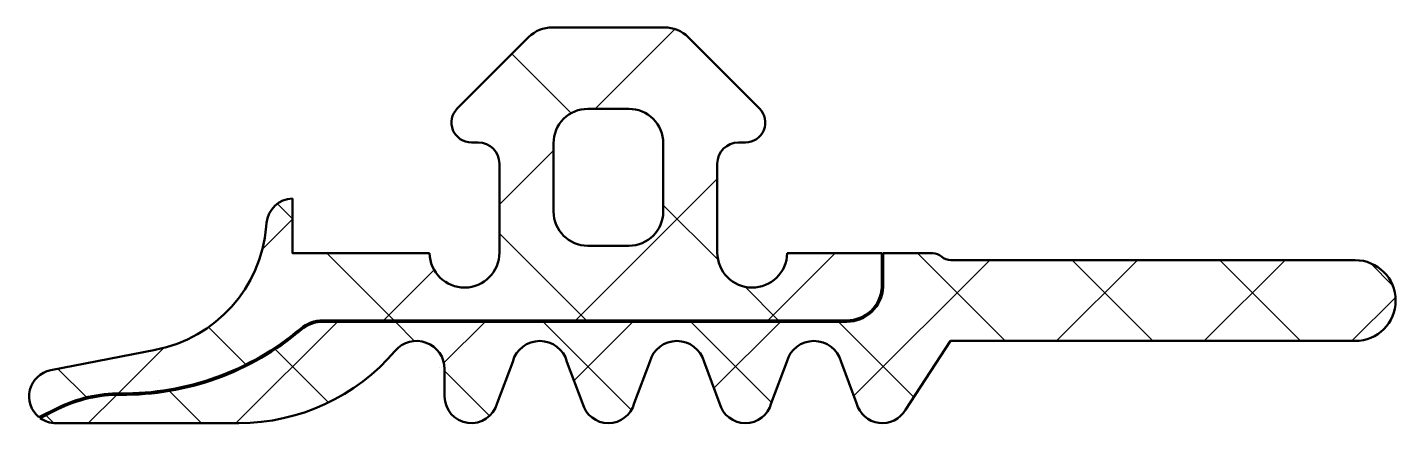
# Model space of a CAD drawing. Extents: x -3.9 to 16.1, y -3 to 2.8.
import ezdxf

# ---------------------------------------------------------------- set-up
doc = ezdxf.new("R2010")
doc.units = 0
for name, color, linetype, lineweight in [('0S-Alu contour', 7, 'Continuous', 50), ('0S-EPDM contour', 22, 'Continuous', 50), ('0S-EPDM hatch', 25, 'Continuous', 25), ('0S-PT contour', 91, 'Continuous', 50), ('0S-PT hatch', 103, 'Continuous', 25)]:
    doc.layers.add(name, color=color, linetype=linetype, lineweight=lineweight)

# ---------------------------------------------------------------- blocks, each defined once
blk = doc.blocks.new('284326__DEDA2DB0_2908_479B_83E5_E13AD070C78C_')
at = {"layer": '0S-EPDM hatch'}
h = blk.add_hatch(dxfattribs=at)
h.set_pattern_fill('ANSI37', color=256, scale=0.625, angle=90, style=0)
edge = h.paths.add_edge_path()
edge.add_ellipse((6.61, 1.41), major_axis=(-0.29, 0), ratio=1, start_angle=90.0005, end_angle=225.0024, ccw=False)
edge.add_line((6.61, 1.12), (6.51, 1.12))
edge.add_arc((6.51, 0.81), 0.31, 90, 180)
edge.add_line((6.2, 0.81), (6.2, -0.49))
edge.add_arc((6.71, -0.49), 0.51, 180, 358.8765)
edge.add_line((7.22, -0.5), (8.6, -0.5))
edge.add_line((8.6, -0.5), (8.6, -0.99))
edge.add_ellipse((8.091, -0.971), major_axis=(-0.509, 0), ratio=1, start_angle=89.653, end_angle=177.8965, ccw=False)
edge.add_line((8.088, -1.48), (0.444, -1.48))
edge.add_arc((0.444, -1.99), 0.51, 90, 130.2465)
edge.add_ellipse((-2.466, 1.448), major_axis=(-3.994, 0), ratio=1, start_angle=89.3811, end_angle=130.2465, ccw=False)
edge.add_arc((-2.531, -4.556), 2.01, 89.3811, 116.6548)
edge.add_line((-3.433, -2.759), (-3.7, -2.893))
edge.add_ellipse((-3.455, -2.59), major_axis=(-0.39, 0), ratio=1, start_angle=-78.9894, end_angle=51.088, ccw=False)
edge.add_line((-3.529, -2.207), (-2.002, -1.91))
edge.add_arc((-2.386, 0.063), 2.01, 281.0025, 355.083)
edge.add_line((-0.383, -0.11), (-0.379, -0.057))
edge.add_ellipse((0.01, -0.09), major_axis=(-0.39, 0), ratio=1, start_angle=271.4699, end_angle=355.083, ccw=False)
edge.add_line((0, 0.3), (0, -0.5))
edge.add_line((0, -0.5), (2, -0.5))
edge.add_arc((2.51, -0.49), 0.51, 181.1235, 360)
edge.add_line((3.02, -0.49), (3.02, 0.81))
edge.add_arc((2.71, 0.81), 0.31, 0, 90)
edge.add_line((2.71, 1.12), (2.61, 1.12))
edge.add_ellipse((2.61, 1.41), major_axis=(-0.29, 0), ratio=1, start_angle=-44.9967, end_angle=89.9944, ccw=False)
edge.add_line((2.405, 1.615), (3.445, 2.656))
edge.add_ellipse((3.792, 2.31), major_axis=(-0.49, 0), ratio=1, start_angle=270, end_angle=315.0202, ccw=False)
edge.add_line((3.792, 2.8), (5.428, 2.8))
edge.add_ellipse((5.428, 2.31), major_axis=(-0.49, 0), ratio=1, start_angle=224.9723, end_angle=270, ccw=False)
edge.add_line((5.775, 2.656), (6.815, 1.615))
edge = h.paths.add_edge_path()
edge.add_arc((4.91, 1.11), 0.5, 359.9979, 450.0021)
edge.add_line((4.91, 1.61), (4.31, 1.61))
edge.add_arc((4.31, 1.11), 0.5, 89.9979, 180.0021)
edge.add_line((3.81, 1.11), (3.81, 0.11))
edge.add_arc((4.31, 0.11), 0.5, 180, 270)
edge.add_line((4.31, -0.39), (4.91, -0.39))
edge.add_arc((4.91, 0.11), 0.5, 270, 360)
edge.add_line((5.41, 0.11), (5.41, 1.11))
at = {"layer": '0S-Alu contour', "color": 7}
for points in [[(4.91, 1.61), (4.31, 1.61)], [(3.81, 1.11), (3.81, 0.11)], [(5.41, 0.11), (5.41, 1.11)], [(4.31, -0.39), (4.91, -0.39)]]:
    blk.add_lwpolyline(points, dxfattribs=at)
for centre, start, end in [((4.31, 1.11), 89.9979, 180.0021), ((4.91, 1.11), 359.9979, 90.0021), ((4.31, 0.11), 180, 270), ((4.91, 0.11), 270, 0)]:
    blk.add_arc(centre, 0.5, start, end, dxfattribs=at)
at = {"layer": '0S-EPDM contour', "color": 7}
for points in [[(3.792, 2.8), (5.428, 2.8)], [(2.405, 1.615), (3.445, 2.656)], [(5.775, 2.656), (6.815, 1.615)], [(2.71, 1.12), (2.61, 1.12)], [(6.61, 1.12), (6.51, 1.12)], [(3.02, -0.49), (3.02, 0.81)], [(6.2, 0.81), (6.2, -0.49)], [(0, 0.3), (0, -0.5), (2, -0.5)], [(-0.383, -0.11), (-0.379, -0.057)], [(7.22, -0.5), (8.6, -0.5), (8.6, -0.99)], [(8.088, -1.48), (0.444, -1.48)], [(-3.529, -2.207), (-2.002, -1.91)], [(-3.433, -2.759), (-3.7, -2.893)]]:
    blk.add_lwpolyline(points, dxfattribs=at)
at = {"layer": '0S-EPDM contour', "color": 7, "extrusion": (0, 0, -1)}
for centre, radius, start, end in [((-3.792, 2.31), 0.49, 44.9798, 90), ((-5.428, 2.31), 0.49, 90, 135.0277), ((-2.61, 1.41), 0.29, 270.0056, 44.9967), ((-6.61, 1.41), 0.29, 134.9976, 269.9995), ((-0.01, -0.09), 0.39, 4.917, 88.5301), ((-8.091, -0.971), 0.509, 182.1035, 270.347), ((2.466, 1.448), 3.994, 229.7535, 270.6189), ((3.455, -2.59), 0.39, 308.912, 78.9894)]:
    blk.add_arc(centre, radius, start, end, dxfattribs=at)
at = {"layer": '0S-EPDM contour', "color": 7}
for centre, radius, start, end in [((2.71, 0.81), 0.31, 0, 90), ((6.51, 0.81), 0.31, 90, 180), ((-2.386, 0.063), 2.01, 281.0025, 355.083), ((2.51, -0.49), 0.51, 181.1235, 0), ((6.71, -0.49), 0.51, 180, 358.8765), ((0.444, -1.99), 0.51, 90, 130.2465), ((-2.531, -4.556), 2.01, 89.3811, 116.6548)]:
    blk.add_arc(centre, radius, start, end, dxfattribs=at)
blk = doc.blocks.new('284326__F566E2C8_A8CA_42DE_B52C_27D6DA493DCB_')
at = {"layer": '0S-PT hatch'}
h = blk.add_hatch(dxfattribs=at)
h.set_pattern_fill('ANSI37', color=256, scale=0.48, angle=90, style=0)
edge = h.paths.add_edge_path()
edge.add_arc((8.61, -2.59), 0.39, 194.9298, 330.0406)
edge.add_line((8.948, -2.785), (9.605, -1.78))
edge.add_line((9.605, -1.78), (15.51, -1.78))
edge.add_arc((15.51, -1.19), 0.59, 270, 449.9997)
edge.add_line((15.51, -0.6), (9.61, -0.6))
edge.add_ellipse((9.61, -0.39), major_axis=(-0.21, 0), ratio=1, start_angle=48.5947, end_angle=89.9997, ccw=False)
edge.add_arc((9.345, -0.69), 0.19, 48.5947, 90)
edge.add_line((9.345, -0.5), (8.62, -0.5))
edge.add_line((8.62, -0.5), (8.62, -0.99))
edge.add_ellipse((8.091, -0.971), major_axis=(-0.529, 0), ratio=1, start_angle=89.6596, end_angle=177.9367, ccw=False)
edge.add_line((8.088, -1.5), (0.444, -1.5))
edge.add_arc((0.444, -1.99), 0.49, 90, 130.2465)
edge.add_ellipse((-2.466, 1.448), major_axis=(-4.014, 0), ratio=1, start_angle=89.3811, end_angle=130.2465, ccw=False)
edge.add_arc((-2.531, -4.556), 1.99, 89.3811, 116.6548)
edge.add_line((-3.424, -2.777), (-3.682, -2.907))
edge.add_arc((-3.455, -2.59), 0.39, 234.3594, 270.0819)
edge.add_line((-3.454, -2.98), (-0.782, -2.98))
edge.add_arc((-0.782, 0.01), 2.99, 269.9987, 319.6802)
edge.add_ellipse((1.81, -2.19), major_axis=(-0.41, 0), ratio=1, start_angle=180, end_angle=319.6792, ccw=False)
edge.add_line((2.22, -2.19), (2.22, -2.59))
edge.add_arc((2.61, -2.59), 0.39, 180, 345.0708)
edge.add_line((2.987, -2.69), (3.214, -2.083))
edge.add_ellipse((3.61, -2.19), major_axis=(-0.41, 0), ratio=1, start_angle=195.0674, end_angle=344.9326, ccw=False)
edge.add_line((4.006, -2.083), (4.233, -2.69))
edge.add_arc((4.61, -2.59), 0.39, 194.9292, 345.0708)
edge.add_line((4.987, -2.69), (5.214, -2.083))
edge.add_ellipse((5.61, -2.19), major_axis=(-0.41, 0), ratio=1, start_angle=195.0676, end_angle=344.9324, ccw=False)
edge.add_line((6.006, -2.083), (6.233, -2.69))
edge.add_arc((6.61, -2.59), 0.39, 194.9294, 345.0706)
edge.add_line((6.987, -2.69), (7.214, -2.083))
edge.add_ellipse((7.61, -2.19), major_axis=(-0.41, 0), ratio=1, start_angle=195.0676, end_angle=344.9324, ccw=False)
edge.add_line((8.006, -2.083), (8.233, -2.69))
at = {"layer": '0S-PT contour', "color": 7}
for points in [[(9.345, -0.5), (8.62, -0.5), (8.62, -0.99)], [(15.51, -0.6), (9.61, -0.6)], [(8.088, -1.5), (0.444, -1.5)], [(8.948, -2.785), (9.605, -1.78), (15.51, -1.78)], [(2.22, -2.19), (2.22, -2.59)], [(2.987, -2.69), (3.214, -2.083)], [(4.006, -2.083), (4.233, -2.69)], [(4.987, -2.69), (5.214, -2.083)], [(6.006, -2.083), (6.233, -2.69)], [(6.987, -2.69), (7.214, -2.083)], [(8.006, -2.083), (8.233, -2.69)], [(-3.424, -2.777), (-3.682, -2.907)], [(-3.454, -2.98), (-0.782, -2.98)]]:
    blk.add_lwpolyline(points, dxfattribs=at)
for centre, radius, start, end in [((9.345, -0.69), 0.19, 48.5947, 90), ((15.51, -1.19), 0.59, 270, 89.9997), ((0.444, -1.99), 0.49, 90, 130.2465), ((-0.782, 0.01), 2.99, 269.9987, 319.6802), ((-2.531, -4.556), 1.99, 89.3811, 116.6548), ((2.61, -2.59), 0.39, 180, 345.0708), ((4.61, -2.59), 0.39, 194.9292, 345.0708), ((6.61, -2.59), 0.39, 194.9294, 345.0706), ((8.61, -2.59), 0.39, 194.9298, 330.0406), ((-3.455, -2.59), 0.39, 234.3594, 270.0819)]:
    blk.add_arc(centre, radius, start, end, dxfattribs=at)
at = {"layer": '0S-PT contour', "color": 7, "extrusion": (0, 0, -1)}
for centre, radius, start, end in [((-9.61, -0.39), 0.21, 270.0003, 311.4053), ((-8.091, -0.971), 0.529, 182.0633, 270.3404), ((2.466, 1.448), 4.014, 229.7535, 270.6189), ((-1.81, -2.19), 0.41, 40.3208, 180), ((-3.61, -2.19), 0.41, 15.0674, 164.9326), ((-5.61, -2.19), 0.41, 15.0676, 164.9324), ((-7.61, -2.19), 0.41, 15.0676, 164.9324)]:
    blk.add_arc(centre, radius, start, end, dxfattribs=at)
blk = doc.blocks.new('284326__BD49C7CF_F367_4BBA_ADE0_15AC84F9C3F4_')
at = {"layer": '0S-EPDM contour', "color": 7}
blk.add_blockref('284326__DEDA2DB0_2908_479B_83E5_E13AD070C78C_', (0, 0), dxfattribs=at)
at = {"layer": '0S-PT contour', "color": 7}
blk.add_blockref('284326__F566E2C8_A8CA_42DE_B52C_27D6DA493DCB_', (0, 0), dxfattribs=at)

msp = doc.modelspace()

# ---------------------------------------------------------------- block references
at = {"layer": '0S-Alu contour', "color": 7}
msp.add_blockref('284326__BD49C7CF_F367_4BBA_ADE0_15AC84F9C3F4_', (0, 0), dxfattribs=at)

doc.saveas('drawing.dxf')
